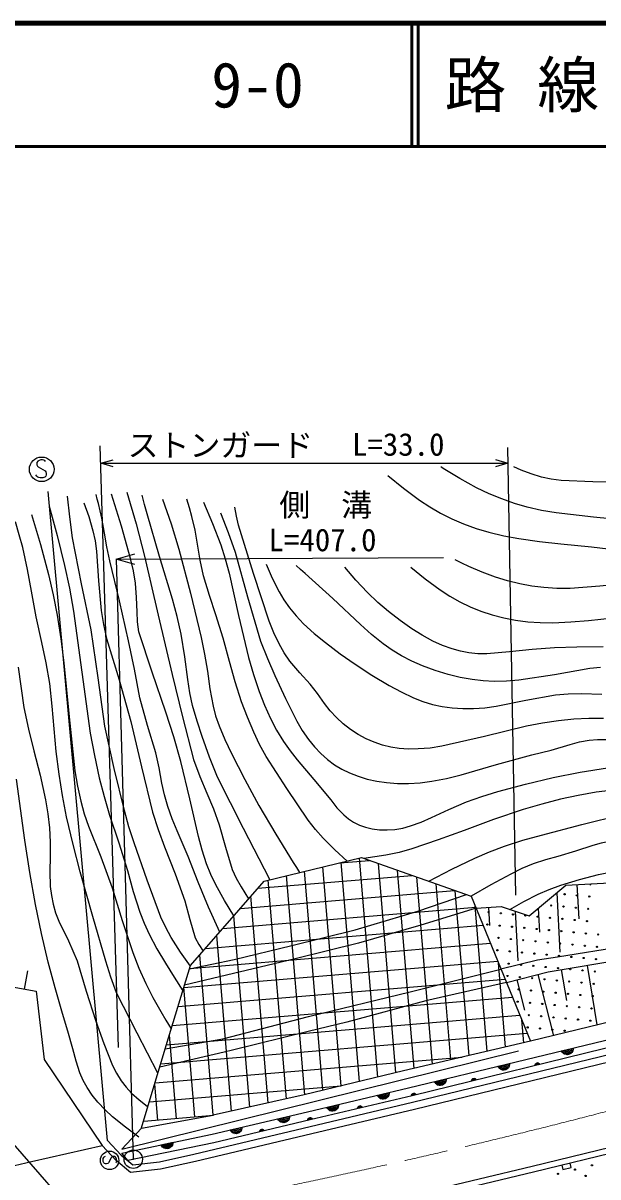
# Model space of a CAD drawing. Units: millimetres, scale not verified. Extents: x 40000 to 680000, y 20000 to 380000.
# Drawn here: x 146310 to 192779, y 286634 to 380000 of the extents above; entities that cross this region are included whole.
import ezdxf
from ezdxf.enums import TextEntityAlignment as Align

# ---------------------------------------------------------------- set-up
doc = ezdxf.new("R2010")
doc.units = ezdxf.units.MM
doc.header["$LTSCALE"] = 1000
doc.linetypes.add('CHAIN', pattern=[18.5, 12, -1.5, 3.5, -1.5])
for name, color, linetype, lineweight in [('M-BGD', 7, 'Continuous', 25), ('M-BMK', 2, 'CHAIN', 13), ('M-TTL', 2, 'Continuous', 140), ('M-TTL-LINE', 7, 'Continuous', 50)]:
    doc.layers.add(name, color=color, linetype=linetype, lineweight=lineweight)
doc.layers.add('M-TTL-TXT', color=7, linetype='Continuous')
doc.styles.add('ＭＳ ゴシック', font='')
doc.styles.get('ＭＳ ゴシック').set_extended_font_data('MS Gothic')

# ---------------------------------------------------------------- blocks, each defined once
blk = doc.blocks.new('BUHIN1')
at = {"color": 7, "linetype": 'Continuous', "lineweight": 25}
for radius in [746, 22.5]:
    blk.add_circle((0, 0), radius, dxfattribs=at)
blk = doc.blocks.new('BUHIN5')
at = {"color": 7, "linetype": 'Continuous', "lineweight": 25}
blk.add_lwpolyline([(-35, 348), (-383, 313), (-313, -383), (35, -348)], dxfattribs=at)
blk = doc.blocks.new('BUHIN14')
at = {"color": 7, "linetype": 'Continuous', "lineweight": 25}
for p, q in [((-390, 151), (-357, -220)), ((-284, -329), (-338, 274)), ((-281, 341), (-217, -383)), ((-150, -428), (-223, 392)), ((-164, 437), (-85, -459)), ((-20, -479), (-104, 468))]:
    blk.add_line(p, q, dxfattribs=at)
blk.add_lwpolyline([(44, -498), (-74, -468), (-176, -420), (-294, -332), (-364, -228), (-411, -115), (-425, 40), (-398, 160), (-348, 275), (-247, 382), (-156, 450), (-44, 498)], close=True, dxfattribs=at)
blk = doc.blocks.new('BUHIN15')
at = {"color": 7, "linetype": 'Continuous', "lineweight": 25}
for p, q in [((-391, 149), (-356, -222)), ((-283, -330), (-339, 272)), ((-283, 340), (-215, -384)), ((-148, -428), (-225, 391)), ((-167, 436), (-82, -460)), ((-18, -479), (-107, 467))]:
    blk.add_line(p, q, dxfattribs=at)
blk.add_lwpolyline([(47, -498), (-71, -469), (-174, -421), (-293, -334), (-363, -230), (-411, -116), (-425, 38), (-399, 158), (-350, 273), (-249, 381), (-158, 450), (-47, 498)], close=True, dxfattribs=at)
blk = doc.blocks.new('BUHIN16')
at = {"color": 7, "linetype": 'Continuous', "lineweight": 25}
for p, q in [((-391, 147), (-355, -223)), ((-281, -332), (-341, 270)), ((-285, 339), (-213, -385)), ((-146, -429), (-227, 390)), ((-169, 436), (-80, -460)), ((-16, -479), (-109, 467))]:
    blk.add_line(p, q, dxfattribs=at)
blk.add_lwpolyline([(49, -498), (-69, -469), (-172, -421), (-291, -335), (-361, -232), (-410, -118), (-426, 36), (-400, 156), (-351, 272), (-251, 380), (-160, 449), (-49, 498)], close=True, dxfattribs=at)
blk = doc.blocks.new('BUHIN33')
at = {"color": 7, "linetype": 'Continuous', "lineweight": 25}
for p, q in [((6, 192), (43, -187)), ((67, -174), (32, 184)), ((58, 172), (91, -156)), ((114, -136), (85, 154)), ((113, 133), (136, -108)), ((157, -59), (142, 89))]:
    blk.add_line(p, q, dxfattribs=at)
blk.add_lwpolyline([(-20, 199), (28, 188), (69, 169), (116, 134), (145, 93), (164, 47), (170, -14), (160, -63), (140, -109), (100, -152), (64, -180), (20, -199)], close=True, dxfattribs=at)
blk = doc.blocks.new('BUHIN35')
at = {"color": 7, "linetype": 'Continuous', "lineweight": 25}
for p, q in [((6, 192), (44, -186)), ((68, -174), (31, 184)), ((58, 172), (91, -156)), ((114, -135), (85, 154)), ((112, 133), (137, -108)), ((157, -58), (142, 90))]:
    blk.add_line(p, q, dxfattribs=at)
blk.add_lwpolyline([(-20, 199), (27, 188), (68, 169), (116, 134), (144, 93), (164, 48), (170, -14), (160, -62), (141, -108), (101, -152), (65, -179), (20, -199)], close=True, dxfattribs=at)
blk = doc.blocks.new('BUHIN196')
at = {"color": 7, "linetype": 'Continuous', "lineweight": 25}
blk.add_lwpolyline([(-276, -460), (-240, -509), (-186, -540), (-109, -562), (7, -573), (106, -556), (194, -508), (250, -430), (262, -345), (263, -288), (240, -211), (192, -165), (-193, 108), (-232, 180), (-253, 276), (-237, 365), (-204, 433), (-146, 496), (-27, 518), (145, 502), (218, 484), (286, 444), (341, 383), (385, 292)], dxfattribs=at)
blk.add_circle((0, 0), 746, dxfattribs=at)
blk = doc.blocks.new('BUHIN204')
at = {"color": 7, "linetype": 'Continuous', "lineweight": 25}
blk.add_lwpolyline([(596, -397), (663, -351), (708, -281), (742, -180), (764, -26), (747, 107), (688, 227), (588, 306), (475, 327), (400, 333), (296, 307), (231, 245), (-156, -251), (-254, -298), (-383, -320), (-501, -293), (-590, -245), (-669, -164), (-692, -4), (-660, 224), (-632, 321), (-574, 409), (-488, 478), (-365, 531)], dxfattribs=at)
blk.add_circle((0, 0), 995, dxfattribs=at)

msp = doc.modelspace()

# ---------------------------------------------------------------- hatches: boundary and pattern name
at = {"layer": 'M-BGD'}
h = msp.add_hatch(dxfattribs=at)
h.set_pattern_fill('USER', color=256, style=0, pattern_type=2)
h.set_pattern_definition([(274.7756, (161687, 291626), (1494.79, 124.88), []), (184.7756, (161687, 291626), (124.88, -1494.79), [])])
h.paths.add_polyline_path([(155889, 290576), (157873, 297256), (159853, 303731), (165792, 310577), (173669, 312473), (182535, 309339), (187340, 297606), (177071, 295214), (169029, 293276), (161687, 291626), (156053, 291105)])

# ---------------------------------------------------------------- linework, layer by layer
for p, q in [((154031, 297109), (152542, 345785)), ((186145, 309426), (185488, 345650)), ((152585, 344378), (185510, 344386)), ((153147, 289579), (148330, 342094)), ((153841, 336624), (180303, 336746)), ((153841, 336624), (155217, 288063)), ((165792, 310577), (173669, 312473)), ((173669, 312473), (182536, 309339)), ((159853, 303730), (165792, 310577)), ((187211, 307757), (190197, 310248)), ((190197, 310248), (193741, 310440)), ((191083, 310296), (191235, 307508)), ((178231, 308133), (182152, 309475)), ((182536, 309339), (187340, 297606)), ((189450, 309625), (189711, 304831)), ((173157, 306638), (178231, 308133)), ((182925, 308390), (178457, 307001)), ((182925, 308390), (184955, 308509)), ((183940, 308449), (184020, 306967)), ((184955, 308509), (187211, 307757)), ((186083, 308133), (186302, 304109)), ((187957, 308379), (188062, 306444)), ((168037, 305370), (173157, 306638)), ((178457, 307001), (173428, 305551)), ((163371, 304237), (168037, 305370)), ((173428, 305551), (168309, 304282)), ((189512, 304418), (187908, 304170)), ((194884, 305282), (189512, 304418)), ((134205, 303971), (147376, 301671)), ((157874, 297256), (159853, 303730)), ((168309, 304282), (159372, 302157)), ((159770, 303460), (163371, 304237)), ((177596, 301609), (184944, 303458)), ((187908, 304170), (184944, 303458)), ((188768, 303235), (195052, 304272)), ((191910, 303754), (192705, 298932)), ((146435, 301835), (146692, 303305)), ((185386, 302379), (188768, 303235)), ((186231, 302593), (186858, 300117)), ((187922, 303021), (189178, 298060)), ((189815, 303408), (190227, 300915)), ((147376, 301671), (148009, 296123)), ((169396, 299616), (177596, 301609)), ((185386, 302379), (178865, 300885)), ((203671, 301642), (187340, 297606)), ((178865, 300885), (172477, 299163)), ((177471, 293835), (203127, 300057)), ((162465, 297804), (169396, 299616)), ((172477, 299163), (169351, 298393)), ((203866, 299623), (177769, 293207)), ((177802, 292674), (203436, 298941)), ((169351, 298393), (163235, 296898)), ((203581, 298359), (177942, 292090)), ((155895, 290595), (157874, 297256)), ((157793, 296985), (162465, 297804)), ((187340, 297606), (177071, 295214)), ((148009, 296123), (152707, 289171)), ((154283, 288874), (186373, 296843)), ((162556, 296717), (157357, 295517)), ((163235, 296898), (162556, 296717)), ((177071, 295214), (169029, 293276)), ((169029, 293276), (161688, 291626)), ((169299, 291894), (177471, 293835)), ((177769, 293207), (169521, 291265)), ((169519, 290714), (177802, 292674)), ((173348, 292192), (173718, 292279)), ((173703, 292301), (173352, 292219)), ((173361, 292246), (173681, 292322)), ((173658, 292342), (173375, 292275)), ((173393, 292305), (173628, 292360)), ((173577, 292374), (173432, 292340)), ((155889, 290576), (161687, 291626)), ((161603, 290104), (169299, 291894)), ((177942, 292090), (169658, 290130)), ((187460, 287509), (203213, 291352)), ((160874, 271733), (143817, 291273)), ((155889, 290576), (154283, 288874)), ((160116, 288465), (169519, 290714)), ((169521, 291265), (161737, 289381)), ((203336, 290867), (187577, 287023)), ((153147, 289579), (154244, 288399)), ((154281, 288566), (161603, 290104)), ((169658, 290130), (160250, 287880)), ((146981, 287869), (152707, 289171)), ((153829, 287964), (152707, 289171)), ((154765, 287961), (154281, 288566)), ((161737, 289381), (154765, 287961)), ((158420, 289371), (157490, 289176)), ((157528, 289120), (158408, 289305)), ((158384, 289236), (157579, 289067)), ((157636, 289015), (158348, 289165)), ((158302, 289091), (157710, 288967)), ((157838, 288930), (158203, 289007)), ((121115, 281936), (146981, 287869)), ((154983, 286993), (153829, 287964)), ((154244, 288399), (155173, 287618)), ((155173, 287618), (157326, 287854)), ((157326, 287854), (160116, 288465)), ((160250, 287880), (157423, 287261)), ((157423, 287261), (154983, 286993)), ((178903, 285457), (187460, 287509)), ((187577, 287023), (179020, 284971))]:
    msp.add_line(p, q, dxfattribs=at)
for points in [[(153585, 344091), (152585, 344378), (153585, 344663)], [(184510, 344673), (185510, 344386), (184510, 344101)], [(211490, 335197), (209554, 335929), (207591, 336607), (202798, 337972), (197979, 339302), (196726, 339538), (195454, 339715), (192426, 340006), (189402, 340357), (188232, 340564), (187074, 340829), (186039, 341131), (185011, 341493), (183986, 341919), (182976, 342403), (181605, 343160), (180263, 343969), (180169, 344026), (180075, 344084)], [(212597, 337312), (209817, 338326), (207051, 339401), (204670, 340363), (202259, 341273), (200929, 341712), (199581, 342093), (198382, 342370), (197173, 342587), (196054, 342730), (194919, 342815), (192363, 342872), (189804, 342990), (189011, 343095), (188222, 343261), (187386, 343520), (186566, 343836), (186271, 343959), (185975, 344084)], [(175795, 343390), (177058, 342369), (178354, 341400), (179194, 340844), (180067, 340338), (180982, 339881), (181923, 339479), (182932, 339115), (183969, 338805), (185165, 338518), (186385, 338286), (188071, 338044), (189774, 337860), (192259, 337615), (194746, 337309), (196688, 336987), (198621, 336605), (200440, 336207), (202254, 335747), (203653, 335334), (205033, 334863), (208324, 333601), (211623, 332364)], [(159837, 303678), (159036, 304820), (158284, 305998), (157841, 306810), (157446, 307659), (156336, 310646), (155282, 313654), (154869, 314956), (154510, 316286), (153683, 319686), (152916, 323096), (152392, 327007), (151808, 330911), (151027, 334629), (150306, 338356), (150088, 340041), (149902, 341731)], [(162210, 306448), (161311, 308451), (160466, 310479), (159650, 312564), (158778, 314625), (158362, 315609), (158002, 316616), (157737, 317550), (157530, 318497), (157314, 319724), (157037, 320950), (156358, 323170), (155735, 325413), (155311, 327711), (154826, 330008), (154106, 333258), (153327, 336494), (153082, 337606), (152895, 338731), (152675, 339930), (152393, 341126), (152301, 341485), (152209, 341843)], [(163354, 307766), (162592, 309007), (161886, 310270), (161489, 311104), (161144, 311969), (160784, 313064), (160481, 314182), (159801, 317225), (159065, 320248), (158488, 322245), (157851, 324231), (156734, 327477), (155669, 330753), (155566, 331550), (155521, 332369), (155487, 333524), (155392, 334680), (155225, 335684), (154999, 336678), (154258, 339287), (153467, 341883)], [(154697, 342048), (155443, 339474), (156134, 336876), (157223, 332080), (158371, 327300), (159205, 323850), (160099, 320407), (160609, 319034), (161177, 317679), (161697, 316423), (162165, 315135), (162665, 313309), (163222, 311503), (163545, 310802), (163929, 310114), (164228, 309627), (164541, 309135)], [(166264, 310690), (164120, 314827), (162031, 318988), (161380, 320609), (160780, 322265), (160370, 323509), (160018, 324769), (159791, 325810), (159620, 326875), (159383, 328721), (159087, 330557), (158767, 331971), (158388, 333371), (157330, 336828), (156329, 340302), (156131, 341046), (155933, 341801)], [(148419, 340907), (149069, 338525), (149662, 336120), (150052, 334275), (150382, 332417), (151046, 327478), (151741, 322531), (152075, 320725), (152470, 318919), (152859, 317409), (153308, 315906), (154056, 313680), (154747, 311433), (155214, 309734), (155738, 308058), (156088, 307157), (156499, 306269), (157132, 305078), (157817, 303917), (158514, 302810), (159233, 301704)], [(151220, 341184), (151618, 340060), (151959, 338914), (152130, 338099), (152244, 337262), (152399, 334865), (152614, 332460), (152803, 331328), (153054, 330200), (154066, 326855), (155025, 323482), (155871, 319808), (156777, 316141), (157235, 314738), (157751, 313353), (158596, 311172), (159388, 308961), (159779, 307456), (160228, 305971), (160526, 305433), (160869, 304901)], [(157581, 341471), (158274, 339467), (158913, 337437), (159837, 333867), (160704, 330282), (160986, 328921), (161209, 327546), (161406, 326135), (161663, 324731), (161876, 323934), (162150, 323144), (162627, 322021), (163164, 320908), (164246, 318785), (165376, 316696), (166737, 314369), (168151, 312071), (168400, 311673), (168654, 311266)], [(172521, 312197), (171524, 313094), (170566, 314037), (169943, 314747), (169366, 315496), (167638, 318063), (165967, 320655), (165434, 321624), (164953, 322622), (164439, 323838), (163977, 325087), (163461, 326697), (163000, 328334), (162477, 330222), (161894, 332104), (161367, 333679), (160899, 335267), (160626, 336544), (160411, 337835), (160213, 338957), (159954, 340076), (159763, 340770), (159559, 341471)], [(160892, 341221), (161617, 339514), (162287, 337781), (162659, 336654), (162976, 335499), (163724, 332067), (164530, 328653), (164931, 327280), (165394, 325913), (165824, 324819), (166313, 323741), (166807, 322791), (167358, 321863), (167889, 321099), (168465, 320375), (169825, 318801), (171177, 317142), (171686, 316510), (172232, 315928), (172613, 315604), (173029, 315327), (173493, 315100), (173987, 314926), (174543, 314795), (175125, 314722), (175743, 314706), (176356, 314751), (177001, 314862), (177637, 315032), (178491, 315342), (179325, 315710), (180716, 316368), (182143, 316977), (183407, 317427), (184691, 317820), (186919, 318413), (189171, 318949), (191350, 319375), (193557, 319745)], [(193243, 323724), (192055, 323724), (190827, 323663), (189592, 323540), (188301, 323350), (187010, 323099), (183600, 322261), (180154, 321477), (179206, 321339), (178252, 321261), (177479, 321253), (176700, 321306), (176026, 321409), (175354, 321573), (174686, 321800), (174036, 322084), (173394, 322432), (172782, 322831), (172192, 323290), (171637, 323800), (171127, 324349), (170664, 324937), (170112, 325741), (169511, 326507), (168672, 327418), (167881, 328368), (167427, 329050), (167017, 329774), (166588, 330669), (166212, 331594), (164933, 335473), (163713, 339367), (163564, 340091), (163429, 340830)], [(146995, 340231), (147711, 337813), (148370, 335371), (148745, 333745), (149063, 332096), (149365, 330179), (149610, 328243), (150026, 323870), (150505, 319489), (150710, 318265), (150975, 317046), (151260, 316019), (151603, 315010), (152589, 312528), (153519, 310023), (154320, 307394), (155178, 304781), (155672, 303524), (156221, 302291), (156800, 301141), (157434, 300019), (157854, 299316), (158287, 298608)], [(162272, 340367), (162887, 338784), (163446, 337183), (164448, 333575), (165511, 329974), (166057, 328585), (166665, 327205), (167529, 325335), (168442, 323502), (168880, 322753), (169377, 322025), (169858, 321436), (170386, 320886), (170920, 320414), (171491, 319990), (172082, 319630), (172703, 319323), (173395, 319049), (174118, 318828), (174895, 318656), (175694, 318541), (176578, 318476), (177470, 318472), (178409, 318529), (179341, 318647), (180534, 318879), (181719, 319172), (184576, 320009), (187447, 320787), (188995, 321172), (190535, 321617), (191295, 321829), (192071, 321982), (192749, 322036), (193433, 322030)], [(157216, 295042), (155519, 298264), (153872, 301518), (153416, 302787), (153012, 304088), (151940, 307694), (150924, 311322), (150348, 313539), (149828, 315778), (149495, 317485), (149221, 319211), (148993, 321046), (148825, 322889), (148673, 324733), (148462, 326568), (148171, 328228), (147821, 329880), (147370, 331952), (146978, 334036), (146661, 335796), (146283, 337552), (146003, 338603), (145700, 339648)], [(155343, 336200), (153841, 336624), (155339, 337058)], [(165962, 336217), (166456, 335084), (167005, 333974), (167395, 333317), (167836, 332692), (168384, 332032), (168987, 331401), (169848, 330610), (170747, 329865), (171931, 328963), (173148, 328112), (174508, 327234), (175910, 326399), (176886, 325873), (177882, 325403), (178632, 325110), (179410, 324872), (180191, 324700), (180996, 324585), (181850, 324527), (182718, 324527), (183644, 324591), (184562, 324714), (186952, 325207), (189343, 325638), (190388, 325725), (191448, 325752), (193093, 325710)], [(210455, 330342), (207931, 331016), (205420, 331749), (203636, 332342), (201858, 332997), (200052, 333711), (198218, 334370), (197545, 334536), (196866, 334642), (196109, 334689), (195345, 334677), (192943, 334434), (190531, 334251), (189472, 334254), (188418, 334316), (187437, 334435), (186462, 334613), (185478, 334855), (184511, 335154), (183419, 335568), (182351, 336037), (181791, 336299), (181232, 336564)], [(192982, 327865), (192120, 327782), (189258, 327273), (186391, 326824), (185387, 326746), (184380, 326728), (183496, 326770), (182614, 326873), (181649, 327050), (180682, 327288), (179633, 327610), (178595, 327992), (177741, 328366), (176909, 328797), (176154, 329259), (175424, 329776), (174484, 330535), (173579, 331344), (171359, 333430), (169106, 335466), (168748, 335784), (168391, 336101)], [(193206, 329535), (191070, 329511), (189280, 329448), (187477, 329323), (185641, 329113), (183798, 328962), (183063, 328969), (182332, 329036), (181661, 329164), (180989, 329355), (180207, 329647), (179437, 329999), (178570, 330465), (177737, 330980), (176781, 331652), (175852, 332378), (174982, 333127), (174152, 333920), (173218, 334933), (172324, 335986)], [(177646, 335986), (178823, 335033), (180033, 334131), (180808, 333624), (181623, 333163), (182452, 332767), (183316, 332421), (184230, 332121), (185163, 331879), (186128, 331690), (187113, 331560), (188122, 331488), (189133, 331476), (190581, 331541), (192023, 331666), (194013, 331865)], [(145913, 327884), (146372, 324605), (146742, 322857), (147173, 321108), (147680, 319137), (148127, 317155), (148312, 316022), (148439, 314873), (148500, 313718), (148501, 312548), (148474, 311338), (148508, 310131), (148594, 309406), (148739, 308691), (148942, 308003), (149201, 307333), (149968, 305735), (150678, 304116), (151400, 301676), (152183, 299246), (152835, 297440), (153542, 295660), (153867, 295021), (154248, 294406), (154634, 293892), (155065, 293418), (155684, 292871), (156351, 292362), (156375, 292344), (156407, 292320)], [(155667, 289854), (154588, 290649), (153546, 291490), (152937, 292056), (152360, 292674), (151902, 293249), (151494, 293857), (151173, 294442), (150907, 295052), (150589, 296007), (150324, 296994), (149935, 298437), (149491, 299852), (148892, 301924), (148349, 304014), (147809, 306341), (147326, 308690), (146859, 311274), (146450, 313878), (145775, 318816)], [(194039, 317937), (192632, 317754), (191183, 317503), (189745, 317193), (188233, 316803), (186727, 316353), (184341, 315543), (181968, 314674), (179873, 313904), (177748, 313187), (176700, 312895), (175639, 312662), (174752, 312521), (173849, 312410)], [(179103, 310553), (180960, 311524), (182839, 312438), (184018, 312949), (185218, 313403), (186708, 313880), (188220, 314301), (191487, 315159), (194753, 315955), (195782, 316090), (196829, 316166), (198052, 316190), (199277, 316152), (201729, 315949), (204175, 315808), (207203, 315841), (210231, 315814), (211090, 315792), (211958, 315768)], [(209408, 314186), (204997, 314145), (200596, 314044), (197169, 313935), (193739, 313766), (193056, 313641), (192375, 313456), (190970, 312985), (189546, 312571), (188533, 312304), (187540, 311980), (186633, 311590), (185739, 311139), (184126, 310256), (182524, 309343)], [(185661, 308273), (186788, 308924), (187939, 309520), (188846, 309904), (189786, 310237), (191304, 310706), (192839, 311117), (194179, 311387), (195531, 311599), (197544, 311852), (199567, 312046), (200842, 312136), (202133, 312168), (202654, 312102), (203174, 311975), (203821, 311754), (204462, 311498)]]:
    msp.add_lwpolyline(points, dxfattribs=at)
for points in [[(173344, 292165), (173349, 292214), (173363, 292257), (173391, 292309), (173428, 292342), (173470, 292368), (173531, 292382), (173580, 292378), (173628, 292365), (173676, 292331), (173709, 292298), (173734, 292257)], [(158431, 289438), (158416, 289317), (158380, 289210), (158307, 289082), (158212, 289001), (158104, 288940), (157953, 288908), (157830, 288921), (157710, 288957), (157592, 289044), (157513, 289127), (157453, 289232)]]:
    msp.add_lwpolyline(points, close=True, dxfattribs=at)
for centre in [(190087, 309505), (191083, 309415), (192079, 309325), (189001, 308599), (189997, 308509), (190993, 308419), (191988, 308329), (183931, 308054), (184927, 307964), (185923, 307874), (186919, 307783), (187915, 307693), (188911, 307603), (189907, 307513), (190902, 307423), (191898, 307333), (183841, 307058), (184837, 306968), (185833, 306878), (186829, 306787), (187825, 306697), (188820, 306607), (189816, 306517), (190812, 306427), (191808, 306337), (192804, 306247), (184747, 305972), (185743, 305882), (186738, 305792), (187734, 305701), (188730, 305611), (189726, 305521), (190722, 305431), (191718, 305341), (184656, 304976), (185652, 304886), (186648, 304796), (187644, 304705), (188640, 304615), (189636, 304525), (190632, 304435), (191628, 304345), (192714, 305251), (185562, 303890), (186558, 303800), (187554, 303710), (188550, 303619), (189546, 303529), (190542, 303439), (192624, 304255), (185472, 302894), (186468, 302804), (187464, 302714), (188460, 302623), (189456, 302533), (191538, 303349), (192534, 303259), (186378, 301808), (187374, 301718), (188370, 301628), (189366, 301537), (190452, 302443), (191448, 302353), (192444, 302263), (186288, 300812), (187284, 300722), (188280, 300632), (190362, 301447), (191358, 301357), (192354, 301267), (187194, 299726), (189276, 300542), (190272, 300451), (191267, 300361), (192263, 300271), (187104, 298730), (188190, 299636), (189185, 299546), (190181, 299455), (191177, 299365), (192173, 299275), (188099, 298640), (189095, 298550), (190091, 298460), (192295, 287575), (189553, 286882), (190924, 287228), (191783, 286716)]:
    msp.add_circle(centre, 49.8, dxfattribs=at)
msp.add_arc((192169, 310321), 49.8, 140.04487, 46.18345, dxfattribs=at)
at = {"layer": 'M-BMK'}
msp.add_arc((60544, 801354), 526480, 281.32947, 286.64832, dxfattribs=at)
at = {"layer": 'M-TTL'}
msp.add_line((680000, 380000), (40000, 380000), dxfattribs=at)
at = {"layer": 'M-TTL-LINE'}
for p, q in [((177750, 380000), (177750, 370000)), ((178250, 380000), (178250, 370000)), ((40000, 370000), (680000, 370000))]:
    msp.add_line(p, q, dxfattribs=at)

# ---------------------------------------------------------------- block references
at = {"layer": 'M-BGD', "rotation": 97.99101}
for name, p in [('BUHIN204', (147816, 343891)), ('BUHIN16', (190299, 296946)), ('BUHIN16', (185168, 295701)), ('BUHIN35', (187888, 295695)), ('BUHIN16', (180037, 294457)), ('BUHIN35', (182761, 294434)), ('BUHIN15', (175428, 293350)), ('BUHIN35', (177896, 293238)), ('BUHIN15', (171342, 292379)), ('BUHIN14', (167375, 291446)), ('BUHIN33', (169516, 291264)), ('BUHIN14', (163527, 290552)), ('BUHIN33', (165616, 290320)), ('BUHIN196', (153304, 287974)), ('BUHIN1', (155217, 288063)), ('BUHIN5', (190204, 287664))]:
    msp.add_blockref(name, p, dxfattribs=at)

# ---------------------------------------------------------------- texts
at = {"layer": 'M-BGD', "style": 'ＭＳ ゴシック'}
for s, p in [('ストンガード', (154756, 344372)), ('L=33.0', (172897, 344442)), ('側\u3000溝', (167024, 339544)), ('L=407.0', (166153, 336712))]:
    msp.add_text(s, height=1833, dxfattribs=at).set_placement(p, align=Align.BOTTOM_LEFT)
at = {"layer": 'M-TTL-TXT', "style": 'ＭＳ ゴシック'}
for s, p in [('路 線 名', (180380, 375000)), ('9-0', (161521, 375000))]:
    msp.add_text(s, height=3666, dxfattribs=at).set_placement(p, align=Align.MIDDLE_LEFT)

doc.saveas('drawing.dxf')
